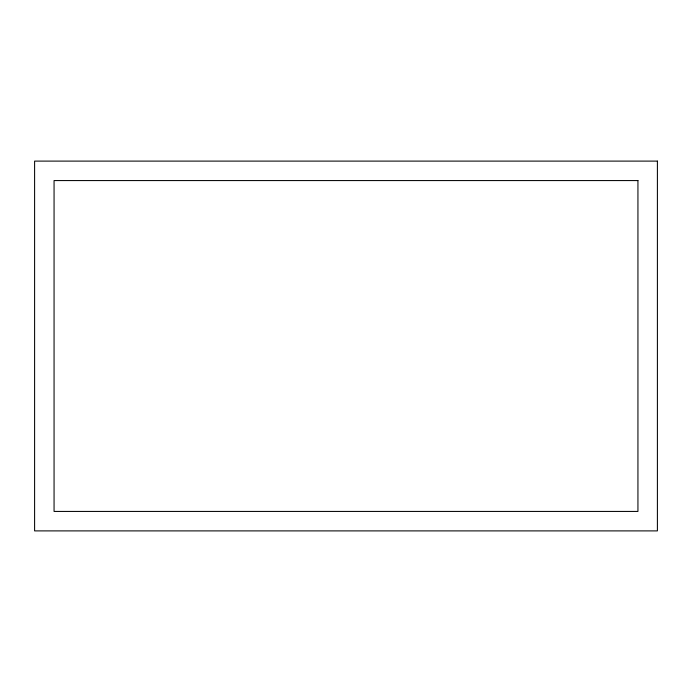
<?xml version="1.0" encoding="UTF-8"?>
<svg xmlns="http://www.w3.org/2000/svg" width="692" height="692" viewBox="0 0 692 692"><rect width="100%" height="100%" fill="white"/><g stroke="black" fill="none" stroke-linecap="round" stroke-linejoin="round"><path stroke-width="1.04" d="M657.4 161.106L34.6 161.106L34.6 530.894L657.4 530.894L657.4 161.106M637.938 180.569L54.062 180.569L54.062 511.431L637.938 511.431L637.938 180.569"/></g></svg>
